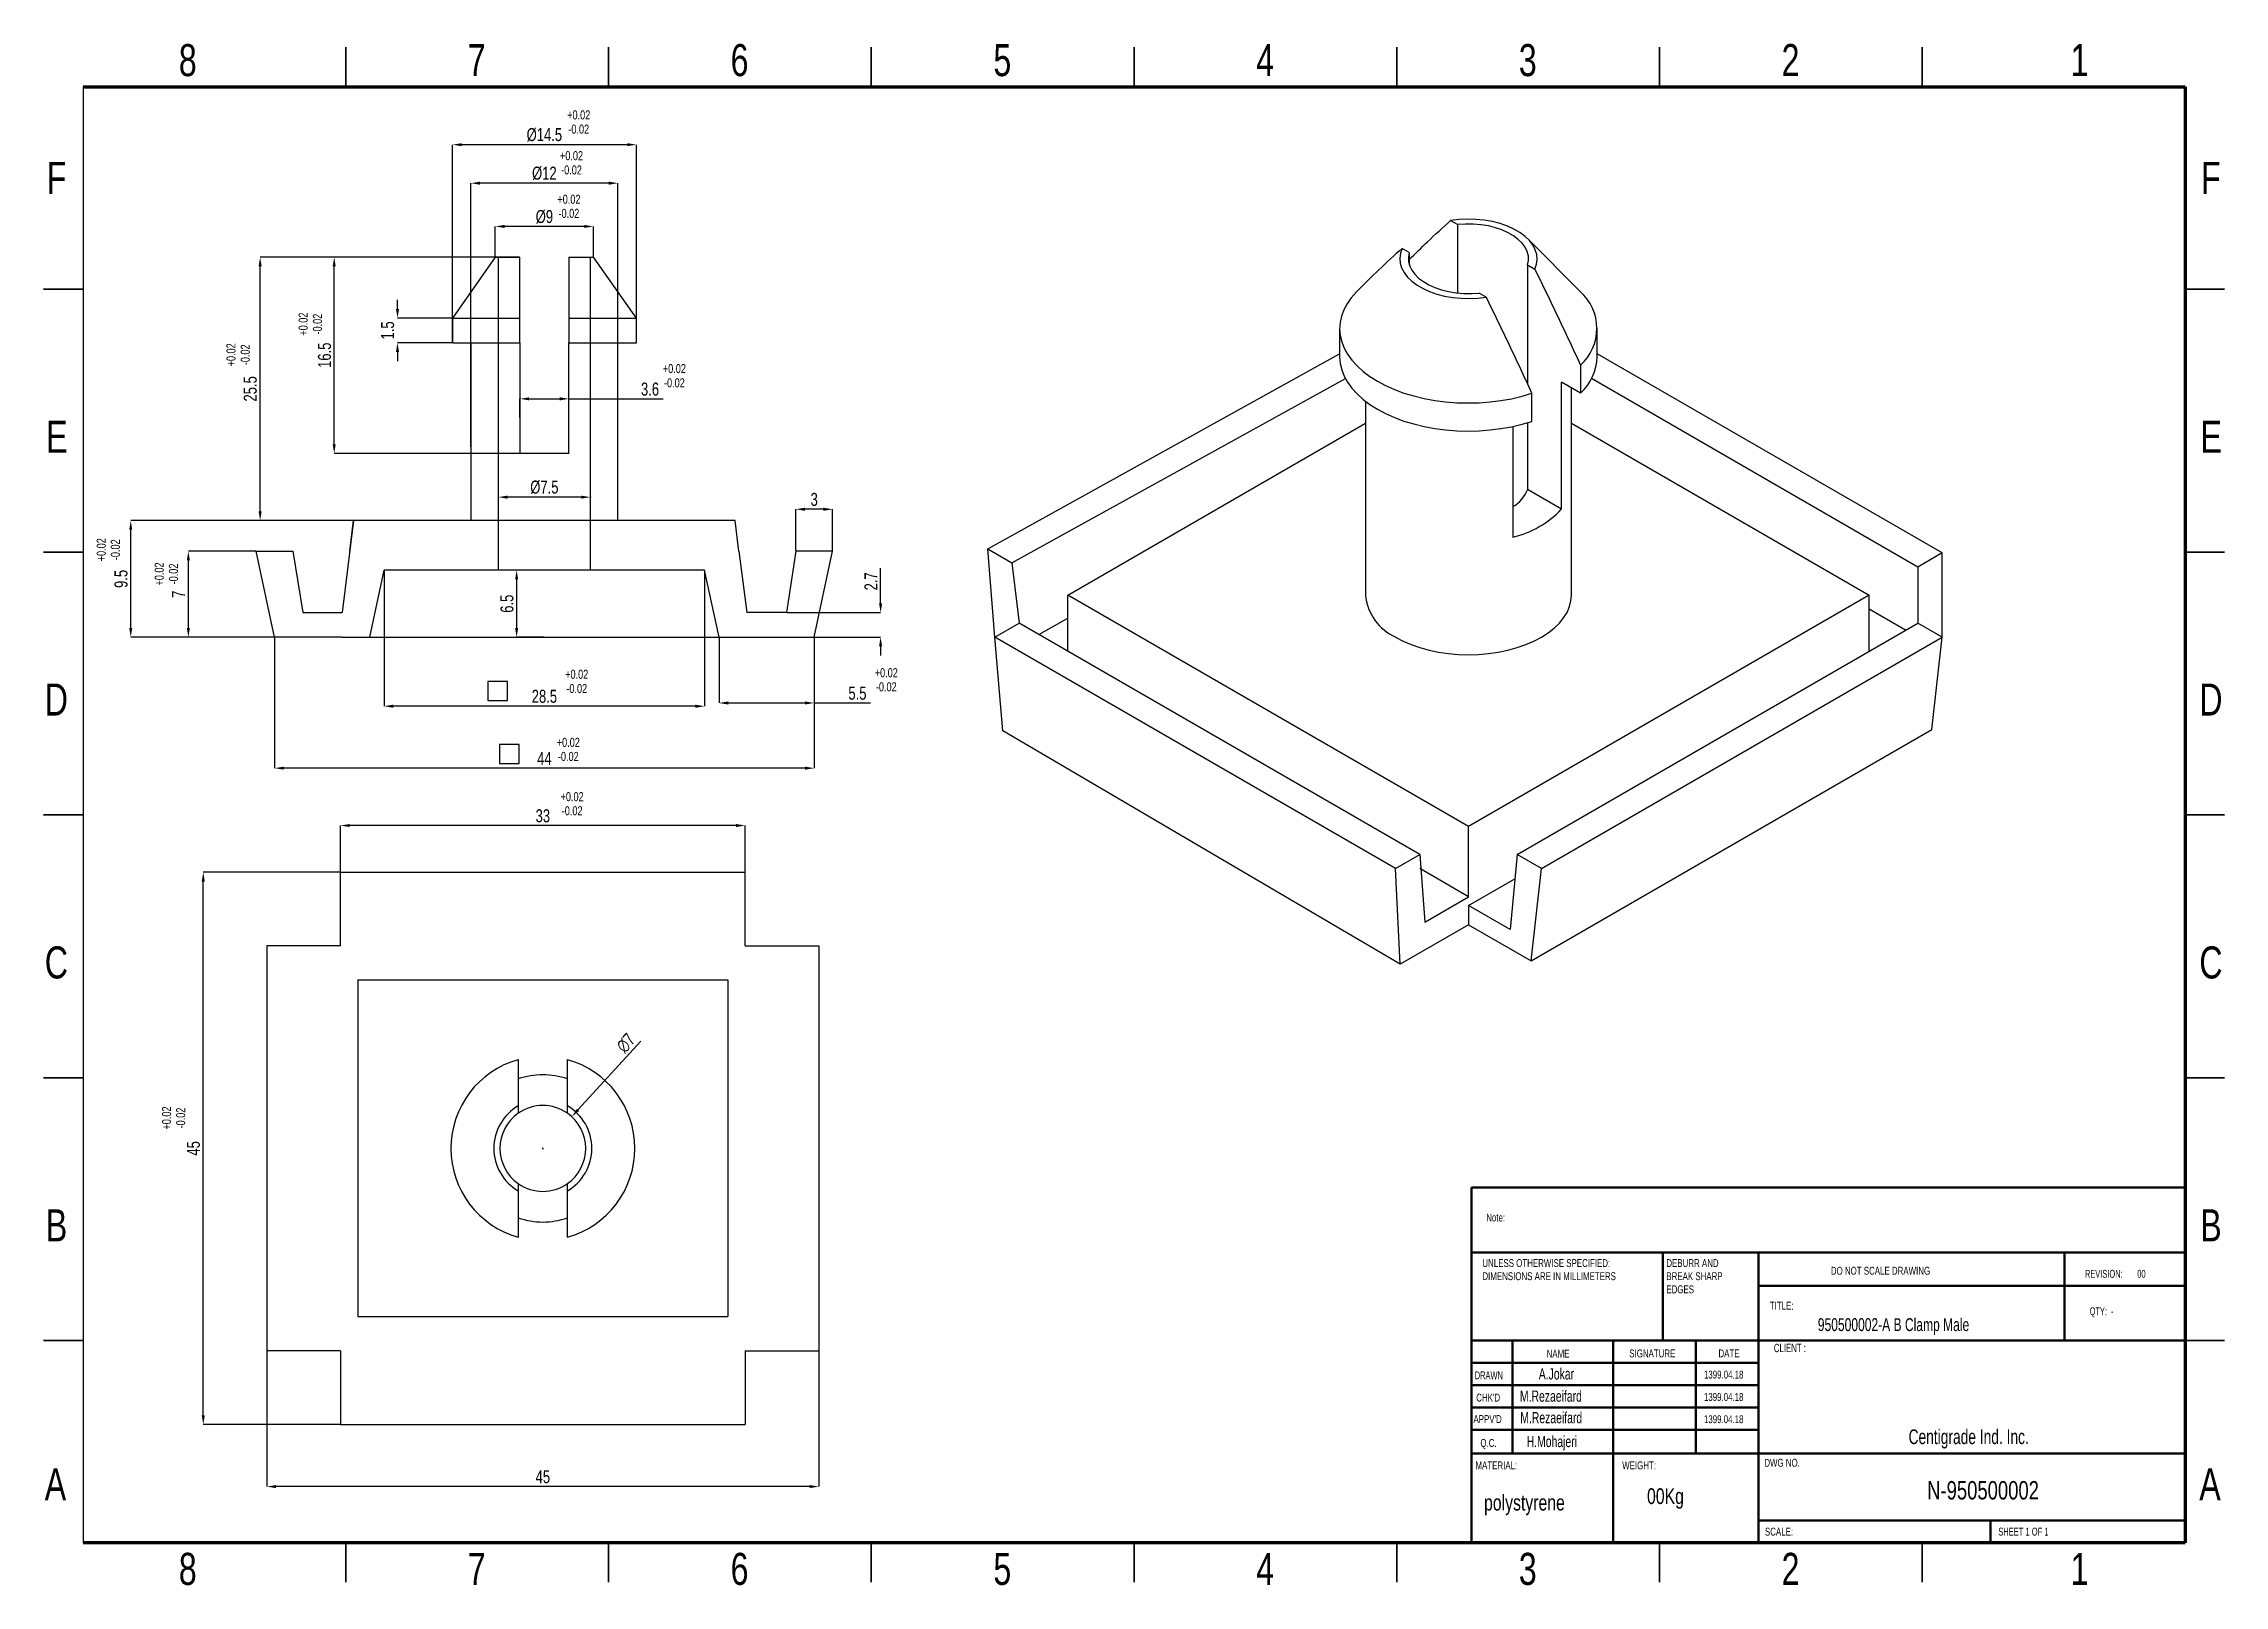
# Model space of a CAD drawing. Header units: millimetres. Extents: x 2693 to 4115, y 726 to 1731.
import ezdxf

# ---------------------------------------------------------------- set-up
doc = ezdxf.new("R2010")
doc.units = ezdxf.units.MM
doc.styles.add('SLDTEXTSTYLE0', font='TXT', dxfattribs={"width": 0.75})
doc.styles.add('SLDTEXTSTYLE1', font='TXT', dxfattribs={"width": 0.686449})
doc.styles.add('SLDTEXTSTYLE2', font='TXT', dxfattribs={"width": 0.652778})
doc.styles.add('SLDTEXTSTYLE3', font='TXT', dxfattribs={"width": 0.692308})
doc.styles.add('SLDTEXTSTYLE4', font='TXT', dxfattribs={"width": 0.7})
doc.styles.add('SLDTEXTSTYLE5', font='TXT', dxfattribs={"width": 0.678571})
doc.dimstyles.new('SLDDIMSTYLE30', dxfattribs={"dimscale": 4, "dimtxt": 2.116667, "dimasz": 1.5, "dimexe": 0, "dimexo": 0.0625, "dimgap": 0.529167, "dimtad": 1, "dimdec": 0, "dimlfac": 0.125, "dimrnd": 1e-09, "dimzin": 12, "dimdsep": 46, "dimtxsty": 'SLDTEXTSTYLE0', "dimcen": 0.09, "dimadec": 0, "dimazin": 3, "dimtfac": 1, "dimtdec": 0, "dimtofl": 0, "dimtmove": 0, "dimatfit": 3, "dimfxl": 1, "dimfrac": 2, "dimtolj": 1, "dimtzin": 12, "dimarcsym": 0})

# ---------------------------------------------------------------- blocks, each defined once
blk = doc.blocks.new('*D23')
at = {"color": 0, "lineweight": -2, "transparency": 16777216}
for p, q in [((2843.5, 1343.5), (2843.5, 1258.4)), ((3195.5, 1343.5), (3195.5, 1258.4)), ((3189.5, 1258.4), (2849.5, 1258.4))]:
    blk.add_line(p, q, dxfattribs=at)
at = {"color": 0, "transparency": 16777216}
for points in [[(2849.5, 1259.4), (2849.5, 1257.4), (2843.5, 1258.4)], [(3189.5, 1259.4), (3189.5, 1257.4), (3195.5, 1258.4)]]:
    blk.add_solid(points, dxfattribs=at)
at = {"layer": 'Defpoints', "color": 0, "transparency": 16777216}
for p in [(2843.5, 1343.8), (3195.5, 1343.8), (2843.5, 1258.4)]:
    blk.add_point(p, dxfattribs=at)
at = {"color": 0, "transparency": 16777216, "insert": (3019.5, 1264.7), "char_height": 8.47, "attachment_point": 5, "style": 'SLDTEXTSTYLE0'}
blk.add_mtext('\\A1;44', dxfattribs=at)
blk = doc.blocks.new('*D24')
at = {"color": 0, "lineweight": -2, "transparency": 16777216}
for p, q in [((2971.5, 1468), (2971.5, 1639.8)), ((3061.5, 1639.8), (2977.5, 1639.8)), ((3067.5, 1468), (3067.5, 1639.8))]:
    blk.add_line(p, q, dxfattribs=at)
at = {"color": 0, "transparency": 16777216}
for points in [[(2977.5, 1640.8), (2977.5, 1638.8), (2971.5, 1639.8)], [(3061.5, 1640.8), (3061.5, 1638.8), (3067.5, 1639.8)]]:
    blk.add_solid(points, dxfattribs=at)
at = {"layer": 'Defpoints', "color": 0, "transparency": 16777216}
for p in [(2971.5, 1639.8), (2971.5, 1467.8), (3067.5, 1467.8)]:
    blk.add_point(p, dxfattribs=at)
at = {"color": 0, "transparency": 16777216, "insert": (3019.5, 1646.2), "char_height": 8.47, "attachment_point": 5, "style": 'SLDTEXTSTYLE0'}
blk.add_mtext('\\A1;%%C12', dxfattribs=at)
blk = doc.blocks.new('*D25')
at = {"color": 0, "lineweight": -2, "transparency": 16777216}
for p, q in [((2959.5, 1536), (2959.5, 1664.9)), ((3073.5, 1664.9), (2965.5, 1664.9)), ((3079.5, 1536), (3079.5, 1664.9))]:
    blk.add_line(p, q, dxfattribs=at)
at = {"color": 0, "transparency": 16777216}
for points in [[(2965.5, 1665.9), (2965.5, 1663.9), (2959.5, 1664.9)], [(3073.5, 1665.9), (3073.5, 1663.9), (3079.5, 1664.9)]]:
    blk.add_solid(points, dxfattribs=at)
at = {"layer": 'Defpoints', "color": 0, "transparency": 16777216}
for p in [(2959.5, 1664.9), (2959.5, 1535.8), (3079.5, 1535.8)]:
    blk.add_point(p, dxfattribs=at)
at = {"color": 0, "transparency": 16777216, "insert": (3019.5, 1671.3), "char_height": 8.467, "attachment_point": 5, "style": 'SLDTEXTSTYLE0'}
blk.add_mtext('\\A1;%%C14.5', dxfattribs=at)
blk = doc.blocks.new('*D26')
at = {"color": 0, "lineweight": -2, "transparency": 16777216}
for p, q in [((3003.5, 1487), (3003.5, 1499.2)), ((3009.5, 1499.2), (3029.5, 1499.2)), ((3035.5, 1487), (3035.5, 1499.2)), ((3035.5, 1499.2), (3096.9, 1499.2))]:
    blk.add_line(p, q, dxfattribs=at)
at = {"color": 0, "transparency": 16777216}
for points in [[(3009.5, 1500.2), (3009.5, 1498.2), (3003.5, 1499.2)], [(3029.5, 1500.2), (3029.5, 1498.2), (3035.5, 1499.2)]]:
    blk.add_solid(points, dxfattribs=at)
at = {"layer": 'Defpoints', "color": 0, "transparency": 16777216}
for p in [(3003.5, 1499.2), (3003.5, 1486.7), (3035.5, 1486.7)]:
    blk.add_point(p, dxfattribs=at)
at = {"color": 0, "transparency": 16777216, "insert": (3088.4, 1505.5), "char_height": 8.47, "attachment_point": 5, "style": 'SLDTEXTSTYLE0'}
blk.add_mtext('\\A1;3.6', dxfattribs=at)
blk = doc.blocks.new('*D27')
at = {"color": 0, "lineweight": -2, "transparency": 16777216}
for p, q in [((3003.2, 1591.6), (2882.4, 1591.6)), ((2882.4, 1469.6), (2882.4, 1585.6)), ((3003.2, 1463.6), (2882.4, 1463.6))]:
    blk.add_line(p, q, dxfattribs=at)
at = {"color": 0, "transparency": 16777216}
for points in [[(2881.4, 1585.6), (2883.4, 1585.6), (2882.4, 1591.6)], [(2881.4, 1469.6), (2883.4, 1469.6), (2882.4, 1463.6)]]:
    blk.add_solid(points, dxfattribs=at)
at = {"layer": 'Defpoints', "color": 0, "transparency": 16777216}
for p in [(2882.4, 1591.6), (3003.5, 1591.6), (3003.5, 1463.6)]:
    blk.add_point(p, dxfattribs=at)
at = {"color": 0, "transparency": 16777216, "insert": (2876.1, 1527.6), "char_height": 8.47, "attachment_point": 5, "rotation": 90, "style": 'SLDTEXTSTYLE0'}
blk.add_mtext('\\A1;16.5', dxfattribs=at)
blk = doc.blocks.new('*D28')
at = {"color": 0, "lineweight": -2, "transparency": 16777216}
for p, q in [((2923.7, 1557.8), (2923.7, 1563.8)), ((2959.2, 1551.8), (2923.7, 1551.8)), ((2959.2, 1535.8), (2923.7, 1535.8)), ((2923.7, 1529.8), (2923.7, 1523.8))]:
    blk.add_line(p, q, dxfattribs=at)
at = {"color": 0, "transparency": 16777216}
for points in [[(2922.7, 1557.8), (2924.7, 1557.8), (2923.7, 1551.8)], [(2922.7, 1529.8), (2924.7, 1529.8), (2923.7, 1535.8)]]:
    blk.add_solid(points, dxfattribs=at)
at = {"layer": 'Defpoints', "color": 0, "transparency": 16777216}
for p in [(2923.7, 1551.8), (2959.5, 1551.8), (2959.5, 1535.8)]:
    blk.add_point(p, dxfattribs=at)
at = {"color": 0, "transparency": 16777216, "insert": (2917.3, 1543.8), "char_height": 8.47, "attachment_point": 5, "rotation": 90, "style": 'SLDTEXTSTYLE0'}
blk.add_mtext('\\A1;1.5', dxfattribs=at)
blk = doc.blocks.new('*D29')
at = {"color": 0, "lineweight": -2, "transparency": 16777216}
for p, q in [((2987.5, 1591.8), (2987.5, 1611.6)), ((3045.5, 1611.6), (2993.5, 1611.6)), ((3051.5, 1591.8), (3051.5, 1611.6))]:
    blk.add_line(p, q, dxfattribs=at)
at = {"color": 0, "transparency": 16777216}
for points in [[(2993.5, 1612.6), (2993.5, 1610.6), (2987.5, 1611.6)], [(3045.5, 1612.6), (3045.5, 1610.6), (3051.5, 1611.6)]]:
    blk.add_solid(points, dxfattribs=at)
at = {"layer": 'Defpoints', "color": 0, "transparency": 16777216}
for p in [(2987.5, 1611.6), (2987.5, 1591.6), (3051.5, 1591.6)]:
    blk.add_point(p, dxfattribs=at)
at = {"color": 0, "transparency": 16777216, "insert": (3019.5, 1617.9), "char_height": 8.47, "attachment_point": 5, "style": 'SLDTEXTSTYLE0'}
blk.add_mtext('\\A1;%%C9', dxfattribs=at)
blk = doc.blocks.new('*D30')
at = {"color": 0, "lineweight": -2, "transparency": 16777216}
for p, q in [((3082.4, 1080.4), (3041.4, 1035.6)), ((3018.1, 1010.5), (3018.9, 1010.5)), ((3018.5, 1010.2), (3018.5, 1010.9))]:
    blk.add_line(p, q, dxfattribs=at)
blk.add_arc((3018.5, 1010.5), 28, 47.5608, 54.6385, dxfattribs=at)
at = {"color": 0, "transparency": 16777216}
blk.add_solid([(3040.7, 1036.3), (3042.2, 1034.9), (3037.4, 1031.2)], dxfattribs=at)
at = {"layer": 'Defpoints', "color": 0, "transparency": 16777216}
for p in [(3037.4, 1031.2), (2999.6, 989.9)]:
    blk.add_point(p, dxfattribs=at)
at = {"color": 0, "transparency": 16777216, "insert": (3072.7, 1079.2), "char_height": 8.47, "attachment_point": 5, "rotation": 47.5608, "style": 'SLDTEXTSTYLE0'}
blk.add_mtext('\\A1;∅7', dxfattribs=at)
blk = doc.blocks.new('*D31')
at = {"color": 0, "lineweight": -2, "transparency": 16777216}
for p, q in [((2886.2, 1190.5), (2797, 1190.5)), ((2797, 836.5), (2797, 1184.5)), ((2886.2, 830.5), (2797, 830.5))]:
    blk.add_line(p, q, dxfattribs=at)
at = {"color": 0, "transparency": 16777216}
for points in [[(2796, 1184.5), (2798, 1184.5), (2797, 1190.5)], [(2796, 836.5), (2798, 836.5), (2797, 830.5)]]:
    blk.add_solid(points, dxfattribs=at)
at = {"layer": 'Defpoints', "color": 0, "transparency": 16777216}
for p in [(2797, 1190.5), (2886.5, 1190.5), (2886.5, 830.5)]:
    blk.add_point(p, dxfattribs=at)
at = {"color": 0, "transparency": 16777216, "insert": (2790.6, 1010.5), "char_height": 8.47, "attachment_point": 5, "rotation": 90, "style": 'SLDTEXTSTYLE0'}
blk.add_mtext('\\A1;45', dxfattribs=at)
blk = doc.blocks.new('*D32')
at = {"color": 0, "lineweight": -2, "transparency": 16777216}
for p, q in [((2838.5, 878.3), (2838.5, 790)), ((3198.5, 878.3), (3198.5, 790)), ((3192.5, 790), (2844.5, 790))]:
    blk.add_line(p, q, dxfattribs=at)
at = {"color": 0, "transparency": 16777216}
for points in [[(2844.5, 791), (2844.5, 789), (2838.5, 790)], [(3192.5, 791), (3192.5, 789), (3198.5, 790)]]:
    blk.add_solid(points, dxfattribs=at)
at = {"layer": 'Defpoints', "color": 0, "transparency": 16777216}
for p in [(2838.5, 878.5), (3198.5, 878.5), (2838.5, 790)]:
    blk.add_point(p, dxfattribs=at)
at = {"color": 0, "transparency": 16777216, "insert": (3018.5, 796.4), "char_height": 8.47, "attachment_point": 5, "style": 'SLDTEXTSTYLE0'}
blk.add_mtext('\\A1;45', dxfattribs=at)
blk = doc.blocks.new('*D33')
at = {"color": 0, "lineweight": -2, "transparency": 16777216}
for p, q in [((2886.5, 1190.8), (2886.5, 1221)), ((3144.5, 1221), (2892.5, 1221)), ((3150.5, 1190.8), (3150.5, 1221))]:
    blk.add_line(p, q, dxfattribs=at)
at = {"color": 0, "transparency": 16777216}
for points in [[(2892.5, 1222), (2892.5, 1220), (2886.5, 1221)], [(3144.5, 1222), (3144.5, 1220), (3150.5, 1221)]]:
    blk.add_solid(points, dxfattribs=at)
at = {"layer": 'Defpoints', "color": 0, "transparency": 16777216}
for p in [(2886.5, 1221), (2886.5, 1190.5), (3150.5, 1190.5)]:
    blk.add_point(p, dxfattribs=at)
at = {"color": 0, "transparency": 16777216, "insert": (3018.5, 1227.3), "char_height": 8.47, "attachment_point": 5, "style": 'SLDTEXTSTYLE0'}
blk.add_mtext('\\A1;33', dxfattribs=at)
blk = doc.blocks.new('*D34')
at = {"color": 0, "lineweight": -2, "transparency": 16777216}
for p, q in [((3183.5, 1400), (3183.5, 1427.2)), ((3201.5, 1427.2), (3189.5, 1427.2)), ((3207.5, 1400), (3207.5, 1427.2))]:
    blk.add_line(p, q, dxfattribs=at)
at = {"color": 0, "transparency": 16777216}
for points in [[(3189.5, 1428.2), (3189.5, 1426.2), (3183.5, 1427.2)], [(3201.5, 1428.2), (3201.5, 1426.2), (3207.5, 1427.2)]]:
    blk.add_solid(points, dxfattribs=at)
at = {"layer": 'Defpoints', "color": 0, "transparency": 16777216}
for p in [(3183.5, 1427.2), (3183.5, 1399.8), (3207.5, 1399.8)]:
    blk.add_point(p, dxfattribs=at)
at = {"color": 0, "transparency": 16777216, "insert": (3195.5, 1433.6), "char_height": 8.47, "attachment_point": 5, "style": 'SLDTEXTSTYLE0'}
blk.add_mtext('\\A1;3', dxfattribs=at)
blk = doc.blocks.new('*D35')
at = {"color": 0, "lineweight": -2, "transparency": 16777216}
for p, q in [((2831.2, 1399.8), (2787.3, 1399.8)), ((2787.3, 1349.8), (2787.3, 1393.8)), ((2843.2, 1343.8), (2787.3, 1343.8))]:
    blk.add_line(p, q, dxfattribs=at)
at = {"color": 0, "transparency": 16777216}
for points in [[(2786.3, 1393.8), (2788.3, 1393.8), (2787.3, 1399.8)], [(2786.3, 1349.8), (2788.3, 1349.8), (2787.3, 1343.8)]]:
    blk.add_solid(points, dxfattribs=at)
at = {"layer": 'Defpoints', "color": 0, "transparency": 16777216}
for p in [(2787.3, 1399.8), (2831.5, 1399.8), (2843.5, 1343.8)]:
    blk.add_point(p, dxfattribs=at)
at = {"color": 0, "transparency": 16777216, "insert": (2780.9, 1371.8), "char_height": 8.47, "attachment_point": 5, "rotation": 90, "style": 'SLDTEXTSTYLE0'}
blk.add_mtext('\\A1;7', dxfattribs=at)
blk = doc.blocks.new('*D36')
at = {"color": 0, "lineweight": -2, "transparency": 16777216}
for p, q in [((3238.8, 1365.8), (3238.8, 1388.7)), ((3177.6, 1359.8), (3238.8, 1359.8)), ((3195.7, 1343.8), (3238.8, 1343.8)), ((3238.8, 1337.8), (3238.8, 1331.8))]:
    blk.add_line(p, q, dxfattribs=at)
at = {"color": 0, "transparency": 16777216}
for points in [[(3237.8, 1365.8), (3239.8, 1365.8), (3238.8, 1359.8)], [(3237.8, 1337.8), (3239.8, 1337.8), (3238.8, 1343.8)]]:
    blk.add_solid(points, dxfattribs=at)
at = {"layer": 'Defpoints', "color": 0, "transparency": 16777216}
for p in [(3177.4, 1359.8), (3238.8, 1359.8), (3195.5, 1343.8)]:
    blk.add_point(p, dxfattribs=at)
at = {"color": 0, "transparency": 16777216, "insert": (3232.5, 1380.2), "char_height": 8.47, "attachment_point": 5, "rotation": 90, "style": 'SLDTEXTSTYLE0'}
blk.add_mtext('\\A1;2.7', dxfattribs=at)
blk = doc.blocks.new('*D37')
at = {"color": 0, "lineweight": -2, "transparency": 16777216}
for p, q in [((3133.4, 1343.5), (3133.4, 1300.9)), ((3195.5, 1343.5), (3195.5, 1300.9)), ((3139.4, 1300.9), (3189.5, 1300.9)), ((3195.5, 1300.9), (3232.2, 1300.9))]:
    blk.add_line(p, q, dxfattribs=at)
at = {"color": 0, "transparency": 16777216}
for points in [[(3139.4, 1301.9), (3139.4, 1299.9), (3133.4, 1300.9)], [(3189.5, 1301.9), (3189.5, 1299.9), (3195.5, 1300.9)]]:
    blk.add_solid(points, dxfattribs=at)
at = {"layer": 'Defpoints', "color": 0, "transparency": 16777216}
for p in [(3133.4, 1343.8), (3195.5, 1343.8), (3195.5, 1300.9)]:
    blk.add_point(p, dxfattribs=at)
at = {"color": 0, "transparency": 16777216, "insert": (3223.7, 1307.2), "char_height": 8.47, "attachment_point": 5, "style": 'SLDTEXTSTYLE0'}
blk.add_mtext('\\A1;5.5', dxfattribs=at)
blk = doc.blocks.new('*D38')
at = {"color": 0, "lineweight": -2, "transparency": 16777216}
for p, q in [((3019.2, 1387.5), (3001.4, 1387.5)), ((3001.4, 1381.5), (3001.4, 1349.8)), ((3019.2, 1343.8), (3001.4, 1343.8))]:
    blk.add_line(p, q, dxfattribs=at)
at = {"color": 0, "transparency": 16777216}
for points in [[(3000.4, 1381.5), (3002.4, 1381.5), (3001.4, 1387.5)], [(3000.4, 1349.8), (3002.4, 1349.8), (3001.4, 1343.8)]]:
    blk.add_solid(points, dxfattribs=at)
at = {"layer": 'Defpoints', "color": 0, "transparency": 16777216}
for p in [(3019.5, 1387.5), (3001.4, 1343.8), (3019.5, 1343.8)]:
    blk.add_point(p, dxfattribs=at)
at = {"color": 0, "transparency": 16777216, "insert": (2995.1, 1365.6), "char_height": 8.47, "attachment_point": 5, "rotation": 90, "style": 'SLDTEXTSTYLE0'}
blk.add_mtext('\\A1;6.5', dxfattribs=at)
blk = doc.blocks.new('*D39')
at = {"color": 0, "lineweight": -2, "transparency": 16777216}
for p, q in [((2894.7, 1419.8), (2749.7, 1419.8)), ((2749.7, 1349.8), (2749.7, 1413.8)), ((2843.2, 1343.8), (2749.7, 1343.8))]:
    blk.add_line(p, q, dxfattribs=at)
at = {"color": 0, "transparency": 16777216}
for points in [[(2748.7, 1413.8), (2750.7, 1413.8), (2749.7, 1419.8)], [(2748.7, 1349.8), (2750.7, 1349.8), (2749.7, 1343.8)]]:
    blk.add_solid(points, dxfattribs=at)
at = {"layer": 'Defpoints', "color": 0, "transparency": 16777216}
for p in [(2749.7, 1419.8), (2895, 1419.8), (2843.5, 1343.8)]:
    blk.add_point(p, dxfattribs=at)
at = {"color": 0, "transparency": 16777216, "insert": (2743.4, 1381.8), "char_height": 8.47, "attachment_point": 5, "rotation": 90, "style": 'SLDTEXTSTYLE0'}
blk.add_mtext('\\A1;9.5', dxfattribs=at)
blk = doc.blocks.new('*D40')
at = {"color": 0, "lineweight": -2, "transparency": 16777216}
for p, q in [((3003.2, 1591.6), (2834.1, 1591.6)), ((2834.1, 1425.8), (2834.1, 1585.6)), ((2971.2, 1419.8), (2834.1, 1419.8))]:
    blk.add_line(p, q, dxfattribs=at)
at = {"color": 0, "transparency": 16777216}
for points in [[(2833.1, 1585.6), (2835.1, 1585.6), (2834.1, 1591.6)], [(2833.1, 1425.8), (2835.1, 1425.8), (2834.1, 1419.8)]]:
    blk.add_solid(points, dxfattribs=at)
at = {"layer": 'Defpoints', "color": 0, "transparency": 16777216}
for p in [(2834.1, 1591.6), (3003.5, 1591.6), (2971.5, 1419.8)]:
    blk.add_point(p, dxfattribs=at)
at = {"color": 0, "transparency": 16777216, "insert": (2827.7, 1505.7), "char_height": 8.47, "attachment_point": 5, "rotation": 90, "style": 'SLDTEXTSTYLE0'}
blk.add_mtext('\\A1;25.5', dxfattribs=at)
blk = doc.blocks.new('*D41')
at = {"color": 0, "lineweight": -2, "transparency": 16777216}
for p, q in [((2989.5, 1435.3), (2989.5, 1435.1)), ((3043.5, 1435.1), (2995.5, 1435.1)), ((3049.5, 1435.3), (3049.5, 1435.1))]:
    blk.add_line(p, q, dxfattribs=at)
at = {"color": 0, "transparency": 16777216}
for points in [[(2995.5, 1436.1), (2995.5, 1434.1), (2989.5, 1435.1)], [(3043.5, 1436.1), (3043.5, 1434.1), (3049.5, 1435.1)]]:
    blk.add_solid(points, dxfattribs=at)
at = {"layer": 'Defpoints', "color": 0, "transparency": 16777216}
for p in [(2989.5, 1435.1), (2989.5, 1435), (3049.5, 1435)]:
    blk.add_point(p, dxfattribs=at)
at = {"color": 0, "transparency": 16777216, "insert": (3019.5, 1441.5), "char_height": 8.47, "attachment_point": 5, "style": 'SLDTEXTSTYLE0'}
blk.add_mtext('\\A1;%%C7.5', dxfattribs=at)
blk = doc.blocks.new('*D42')
at = {"color": 0, "lineweight": -2, "transparency": 16777216}
for p, q in [((2914.9, 1387.3), (2914.9, 1298.8)), ((3124, 1387.3), (3124, 1298.8)), ((3118, 1298.8), (2920.9, 1298.8))]:
    blk.add_line(p, q, dxfattribs=at)
at = {"color": 0, "transparency": 16777216}
for points in [[(2920.9, 1299.8), (2920.9, 1297.8), (2914.9, 1298.8)], [(3118, 1299.8), (3118, 1297.8), (3124, 1298.8)]]:
    blk.add_solid(points, dxfattribs=at)
at = {"layer": 'Defpoints', "color": 0, "transparency": 16777216}
for p in [(2914.9, 1387.5), (3124, 1387.5), (2914.9, 1298.8)]:
    blk.add_point(p, dxfattribs=at)
at = {"color": 0, "transparency": 16777216, "insert": (3019.5, 1305.2), "char_height": 8.47, "attachment_point": 5, "style": 'SLDTEXTSTYLE0'}
blk.add_mtext('\\A1;28.5', dxfattribs=at)
blk = doc.blocks.new('SW_NOTE_62')
at = {"color": 0, "linetype": 'Continuous', "lineweight": 0, "char_height": 1.5, "attachment_point": 1, "style": 'SLDTEXTSTYLE0'}
for s, insert in [('UNLESS OTHERWISE SPECIFIED:', (0, 1.93)), ('DIMENSIONS ARE IN MILLIMETERS', (0, -0.57))]:
    blk.add_mtext(s, dxfattribs=dict(at, insert=insert))
blk = doc.blocks.new('SW_NOTE_63')
at = {"color": 0, "linetype": 'Continuous', "lineweight": 0, "char_height": 1.5, "attachment_point": 1, "style": 'SLDTEXTSTYLE0'}
for s, insert in [('DEBURR AND', (0, 1.93)), ('BREAK SHARP', (0, -0.57)), ('EDGES', (0, -3.07))]:
    blk.add_mtext(s, dxfattribs=dict(at, insert=insert))

msp = doc.modelspace()

# ---------------------------------------------------------------- linework, layer by layer
at = {"linetype": 'Continuous', "lineweight": 35}
for p, q in [((2890, 1702.7), (2890, 1728.4)), ((3061.3, 1702.7), (3061.3, 1728.4)), ((3232.7, 1702.7), (3232.7, 1728.4)), ((3404.1, 1728.4), (3404.1, 1702.7)), ((3404.1, 1702.7), (3404.1, 1728.4)), ((3575.4, 1702.7), (3575.4, 1728.4)), ((3746.8, 1702.7), (3746.8, 1728.4)), ((3918.2, 1702.7), (3918.2, 1728.4)), ((2718.6, 1570.7), (2692.9, 1570.7)), ((4089.6, 1570.7), (4115.3, 1570.7)), ((2718.6, 1399.3), (2692.9, 1399.3)), ((4089.6, 1399.3), (4115.3, 1399.3)), ((2692.9, 1228), (2718.6, 1228)), ((2718.6, 1228), (2692.9, 1228)), ((4115.3, 1228), (4089.6, 1228)), ((4089.6, 1228), (4115.3, 1228)), ((2718.6, 1056.6), (2692.9, 1056.6)), ((4089.6, 1056.6), (4115.3, 1056.6)), ((2718.6, 885.2), (2692.9, 885.2)), ((4089.6, 885.2), (4115.3, 885.2)), ((2890, 753.3), (2890, 727.6)), ((3061.3, 753.3), (3061.3, 727.6)), ((3232.7, 753.3), (3232.7, 727.6)), ((3404.1, 727.6), (3404.1, 753.3)), ((3404.1, 753.3), (3404.1, 727.6)), ((3575.4, 753.3), (3575.4, 727.6)), ((3746.8, 753.3), (3746.8, 727.6)), ((3918.2, 753.3), (3918.2, 727.6))]:
    msp.add_line(p, q, dxfattribs=at)
at = {"linetype": 'Continuous', "lineweight": 70}
for p, q in [((2718.6, 1702.7), (4089.6, 1702.7)), ((4089.6, 1702.7), (4089.6, 753.3)), ((4089.6, 753.3), (2718.6, 753.3))]:
    msp.add_line(p, q, dxfattribs=at)
for p, q in [((2718.6, 1702.7), (2718.6, 753.3)), ((3610.6, 1615.5), (3615.3, 1612.8)), ((3615.3, 1568.2), (3615.3, 1612.8)), ((3583.6, 1594.5), (3579, 1597.2)), ((3583.6, 1594.5), (3583.6, 1586.5)), ((3695.1, 1569.1), (3661.1, 1603.4)), ((2987.5, 1591.6), (2959.5, 1551.8)), ((2987.5, 1591.6), (3003.5, 1591.6)), ((2989.5, 1387.5), (2989.5, 1591.6)), ((3035.5, 1591.6), (3051.5, 1591.6)), ((3049.5, 1387.5), (3049.5, 1591.6)), ((3079.5, 1551.8), (3051.5, 1591.6)), ((3660.8, 1586.5), (3660.8, 1508.8)), ((3660.8, 1586.5), (3665.5, 1583.8)), ((3633.8, 1565.5), (3629.1, 1568.2)), ((2959.5, 1551.8), (2959.5, 1535.8)), ((2959.5, 1551.8), (3003.5, 1551.8)), ((3003.5, 1535.8), (3003.5, 1551.8)), ((3035.5, 1551.8), (3079.5, 1551.8)), ((3035.5, 1551.8), (3035.5, 1535.8)), ((3079.5, 1535.8), (3079.5, 1551.8)), ((3538.2, 1545), (3538.2, 1526.7)), ((3706.2, 1526.7), (3706.2, 1545)), ((2959.5, 1535.8), (3003.5, 1535.8)), ((2971.5, 1535.8), (2971.5, 1419.8)), ((3003.5, 1535.8), (3003.5, 1463.6)), ((3035.5, 1535.8), (3079.5, 1535.8)), ((3035.5, 1463.6), (3035.5, 1535.8)), ((3067.5, 1419.8), (3067.5, 1535.8)), ((3308.7, 1401.4), (3538.2, 1528.5)), ((3931.1, 1398.7), (3706.2, 1528.5)), ((3324.5, 1392.2), (3542, 1512.4)), ((3695.3, 1502.8), (3682.9, 1510)), ((3682.9, 1427.5), (3682.9, 1510)), ((3695.3, 1521.1), (3695.3, 1502.8)), ((3915.3, 1389.5), (3702.5, 1512.4)), ((3555, 1497.6), (3555, 1371.2)), ((3663.6, 1484.5), (3663.6, 1502.8)), ((3689.4, 1371.2), (3689.4, 1506.2)), ((3360.9, 1371.2), (3555, 1483.3)), ((3651.2, 1481.2), (3651.2, 1409.2)), ((3660.8, 1483.6), (3660.8, 1440.2)), ((3689.4, 1483.3), (3883.6, 1371.2)), ((3035.5, 1463.6), (3003.5, 1463.6)), ((3660.8, 1440.2), (3682.9, 1427.5)), ((2895, 1419.8), (2887.5, 1359.8)), ((2892.5, 1399.8), (2895, 1419.8)), ((3143.9, 1419.8), (2895, 1419.8)), ((3146.4, 1399.8), (3143.9, 1419.8)), ((2831.5, 1399.8), (2855.5, 1399.8)), ((2843.5, 1343.8), (2831.5, 1399.8)), ((2855.5, 1399.8), (2861.9, 1359.8)), ((3146.4, 1399.8), (3151.5, 1359.8)), ((3183.5, 1399.8), (3177.4, 1359.8)), ((3207.5, 1399.8), (3183.5, 1399.8)), ((3195.5, 1343.8), (3207.5, 1399.8)), ((3313.4, 1343.8), (3308.7, 1401.4)), ((3308.7, 1401.4), (3324.5, 1392.2)), ((3931.1, 1398.7), (3915.3, 1389.5)), ((3931.1, 1343.8), (3931.1, 1398.7)), ((2905.6, 1343.8), (2914.9, 1387.5)), ((3124, 1387.5), (2914.9, 1387.5)), ((3133.4, 1343.8), (3124, 1387.5)), ((3324.5, 1392.2), (3329.2, 1352.9)), ((3915.3, 1389.5), (3915.3, 1352.9)), ((3360.9, 1334.6), (3360.9, 1371.2)), ((3622.2, 1220.4), (3360.9, 1371.2)), ((3883.6, 1371.2), (3622.2, 1220.4)), ((3883.6, 1334.6), (3883.6, 1371.2)), ((2861.9, 1359.8), (2887.5, 1359.8)), ((3177.4, 1359.8), (3151.5, 1359.8)), ((3313.4, 1343.8), (3329.2, 1352.9)), ((3590.6, 1202.1), (3329.2, 1352.9)), ((3342.1, 1345.5), (3360.9, 1356.3)), ((3653.9, 1202.1), (3915.3, 1352.9)), ((3907.3, 1348.4), (3883.6, 1362.1)), ((3931.1, 1343.8), (3915.3, 1352.9)), ((2887.5, 1343.8), (2843.5, 1343.8)), ((2887.5, 1343.8), (3151.5, 1343.8)), ((3151.5, 1343.8), (3195.5, 1343.8)), ((3574.7, 1192.9), (3313.4, 1343.8)), ((3318.6, 1282.8), (3313.4, 1343.8)), ((3669.8, 1192.9), (3931.1, 1343.8)), ((3924.5, 1283.6), (3931.1, 1343.8)), ((3577.7, 1130.6), (3318.6, 1282.8)), ((3663.2, 1132.7), (3924.5, 1283.6)), ((3622.2, 1174.6), (3622.2, 1220.4)), ((3574.7, 1192.9), (3590.6, 1202.1)), ((3590.6, 1202.1), (3593.7, 1158.1)), ((3653.9, 1202.1), (3649.4, 1153.2)), ((3669.8, 1192.9), (3653.9, 1202.1)), ((2886.5, 1190.5), (3150.5, 1190.5)), ((2886.5, 1142.5), (2886.5, 1190.5)), ((3150.5, 1142.5), (3150.5, 1190.5)), ((3577.7, 1130.6), (3574.7, 1192.9)), ((3622.2, 1174.6), (3590.6, 1192.9)), ((3622.2, 1168.9), (3652.5, 1186.3)), ((3663.2, 1132.7), (3669.8, 1192.9)), ((3593.7, 1158.1), (3622.2, 1174.6)), ((3622.2, 1168.9), (3622.2, 1156.3)), ((3649.4, 1153.2), (3622.2, 1168.9)), ((3622.2, 1156.3), (3577.7, 1130.6)), ((3622.2, 1156.3), (3663.2, 1132.7)), ((2838.5, 1142.5), (2838.5, 878.5)), ((2886.5, 1142.5), (2838.5, 1142.5)), ((3150.5, 1142.5), (3198.5, 1142.5)), ((3198.5, 1142.5), (3198.5, 878.5)), ((2897.9, 1120.3), (2897.9, 900.8)), ((2897.9, 1120.3), (3139.1, 1120.3)), ((3139.1, 1120.3), (3139.1, 900.8)), ((3002.5, 1038.2), (3002.5, 1033.5)), ((3034.5, 1033.5), (3034.5, 1038.2)), ((3002.5, 987.6), (3002.5, 982.8)), ((3034.5, 982.8), (3034.5, 987.6)), ((2897.9, 900.8), (3139.1, 900.8)), ((2886.5, 878.5), (2838.5, 878.5)), ((2886.5, 878.5), (2886.5, 830.5)), ((3150.5, 878.5), (3150.5, 830.5)), ((3150.5, 878.5), (3198.5, 878.5)), ((2886.5, 830.5), (3150.5, 830.5))]:
    msp.add_line(p, q)
at = {"linetype": 'Continuous', "lineweight": 50}
for p, q in [((3624.1, 984.9), (4089.6, 984.9)), ((3624.1, 984.9), (3624.1, 942.6)), ((3624.1, 942.6), (4089.6, 942.6)), ((3624.1, 942.6), (3624.1, 754.1)), ((3748.9, 942.6), (3748.9, 885.2)), ((3811.3, 942.6), (3811.3, 753.3)), ((4011, 885.2), (4011, 942.6)), ((4089.6, 920.8), (3811.3, 920.8)), ((4089.6, 885.2), (3624.1, 885.2)), ((3650.9, 885.2), (3650.9, 811.5)), ((3716.6, 885.2), (3716.6, 754.1)), ((3770.5, 885.2), (3770.5, 811.5)), ((3811.3, 754.1), (3811.3, 885.2)), ((3811.3, 870.7), (3624.1, 870.7)), ((3811.3, 856.1), (3624.1, 856.1)), ((3811.3, 841.5), (3624.1, 841.5)), ((3811.3, 827), (3624.1, 827)), ((3659.8, 811.5), (3624.1, 811.5)), ((3659.8, 811.5), (4089.6, 811.5)), ((3811.3, 767.8), (4089.6, 767.8)), ((3962.7, 753.3), (3962.7, 767.8))]:
    msp.add_line(p, q, dxfattribs=at)
at = {"flags": 128}
for points in [[(3665.5, 1583.8), (3666.6, 1586.9), (3667, 1590.1), (3666.8, 1593.3), (3665.8, 1596.4), (3664.3, 1599.5), (3662, 1602.4), (3659.2, 1605.1), (3655.8, 1607.6), (3651.9, 1609.9), (3647.6, 1611.8), (3642.8, 1613.5), (3637.8, 1614.8), (3632.5, 1615.7), (3627.1, 1616.2), (3621.5, 1616.4), (3616, 1616.1), (3610.6, 1615.5)], [(3660.8, 1586.5), (3661.4, 1589.4), (3661.3, 1592.3), (3660.6, 1595.2), (3659.2, 1598), (3657.3, 1600.6), (3654.7, 1603.1), (3651.7, 1605.4), (3648.1, 1607.5), (3644.1, 1609.3), (3639.8, 1610.7), (3635.2, 1611.9), (3630.3, 1612.6), (3625.4, 1613.1), (3620.3, 1613.1), (3615.3, 1612.8)], [(3579, 1597.2), (3577.9, 1594.1), (3577.4, 1590.9), (3577.7, 1587.7), (3578.6, 1584.6), (3580.2, 1581.5), (3582.4, 1578.6), (3585.3, 1575.9), (3588.7, 1573.4), (3592.6, 1571.1), (3596.9, 1569.2), (3601.7, 1567.5), (3606.7, 1566.2), (3612, 1565.3), (3617.4, 1564.8), (3622.9, 1564.6), (3628.4, 1564.9), (3633.8, 1565.5)], [(3583.6, 1594.5), (3583.1, 1591.6), (3583.2, 1588.7), (3583.9, 1585.8), (3585.2, 1583), (3587.2, 1580.4), (3589.7, 1577.9), (3592.8, 1575.6), (3596.4, 1573.5), (3600.3, 1571.7), (3604.7, 1570.3), (3609.3, 1569.1), (3614.1, 1568.4), (3619.1, 1567.9), (3624.1, 1567.9), (3629.1, 1568.2)], [(3549.2, 1568.9), (3545.8, 1565.1), (3543.1, 1561.2), (3541, 1557.2), (3539.4, 1553.1), (3538.5, 1548.9), (3538.2, 1544.7), (3538.6, 1540.5), (3539.6, 1536.4), (3541.2, 1532.3), (3543.4, 1528.3), (3546.2, 1524.4), (3549.6, 1520.7), (3553.5, 1517.1), (3557.9, 1513.8), (3562.8, 1510.7), (3568.2, 1507.9), (3574, 1505.3), (3580.1, 1503), (3586.6, 1501.1), (3593.3, 1499.5), (3600.2, 1498.2), (3607.3, 1497.3), (3614.6, 1496.7), (3621.8, 1496.5), (3629.1, 1496.7), (3636.3, 1497.2), (3643.4, 1498.1), (3650.4, 1499.3), (3657.2, 1500.9), (3663.6, 1502.8)], [(3538.2, 1526.7), (3538.2, 1526.5), (3538.6, 1522.3), (3539.6, 1518.1), (3541.2, 1514), (3543.4, 1510), (3546.2, 1506.1), (3549.6, 1502.4), (3553.5, 1498.8), (3557.9, 1495.5), (3562.8, 1492.4), (3568.2, 1489.6), (3574, 1487), (3580.1, 1484.7), (3586.6, 1482.8), (3593.3, 1481.2), (3600.2, 1479.9), (3607.3, 1479), (3614.6, 1478.4), (3621.8, 1478.2), (3629.1, 1478.4), (3636.3, 1478.9), (3643.4, 1479.8), (3650.4, 1481), (3657.2, 1482.6), (3663.6, 1484.5)], [(3574.7, 1343.8), (3579.6, 1341.2), (3584.9, 1339), (3590.6, 1337), (3596.5, 1335.4), (3602.7, 1334.1), (3609.1, 1333.2), (3615.6, 1332.6), (3622.2, 1332.4), (3628.8, 1332.6), (3635.3, 1333.2), (3641.7, 1334.1), (3648, 1335.4), (3653.9, 1337), (3659.6, 1339), (3664.9, 1341.2), (3669.8, 1343.8), (3674.2, 1346.6), (3678.1, 1349.7), (3681.5, 1352.9), (3684.3, 1356.4), (3686.5, 1360), (3688.1, 1363.7), (3689.1, 1367.4), (3689.4, 1371.2)]]:
    msp.add_lwpolyline(points, dxfattribs=at)
for points in [[(2995.5, 1314.9), (2982.7, 1314.9), (2982.7, 1302.5), (2995.5, 1302.5)], [(3003, 1273.8), (2990.2, 1273.8), (2990.2, 1261.5), (3003, 1261.5)]]:
    msp.add_lwpolyline(points, close=True)
for centre, radius, start, end in [((3673.9, 1545), 32.1, 311.7958, 48.6872), ((3671.8, 1528), 34.5, 313.0618, 357.8544), ((3640.2, 1448.1), 22.1, 299.8637, 339.099), ((3637.2, 1470), 62.5, 282.9743, 317.0203), ((3588.7, 1374.6), 33.8, 185.6948, 245.6253), ((3018.5, 1010.5), 60, 105.466, 254.534), ((3018.5, 1010.5), 60, 285.466, 74.534), ((3018.5, 1010.5), 48, 70.5288, 109.4712), ((3018.5, 1010.5), 28, 55.1501, 124.8499), ((3018.5, 1010.5), 32, 120, 240), ((3018.5, 1010.5), 28, 124.8499, 235.1501), ((3018.5, 1010.5), 32, 300, 60), ((3018.5, 1010.5), 28, 304.8499, 55.1501), ((3018.5, 1010.5), 28, 235.1501, 304.8499), ((3018.5, 1010.5), 48, 250.5288, 289.4712)]:
    msp.add_arc(centre, radius, start, end)
for points, knots in [([(3583.6, 1590), (3587.6, 1593.9), (3596.4, 1602.7), (3605.6, 1610.9), (3610.6, 1615.5)], [0, 0, 0, 0, 0.446754, 1, 1, 1, 1]), ([(3579, 1597.2), (3573.8, 1592.8), (3568.8, 1588.1), (3558.9, 1578.6), (3554, 1573.8), (3549.2, 1568.9)], [0, 0, 0, 0, 0.5, 0.5, 1, 1, 1, 1]), ([(3003.5, 1551.8), (3003.5, 1558.5), (3003.5, 1565.2), (3003.5, 1578.5), (3003.5, 1585.1), (3003.5, 1591.6)], [0, 0, 0, 0, 0.5, 0.5, 1, 1, 1, 1]), ([(3035.5, 1591.6), (3035.5, 1585.1), (3035.5, 1578.5), (3035.5, 1565.2), (3035.5, 1558.5), (3035.5, 1551.8)], [0, 0, 0, 0, 0.5, 0.5, 1, 1, 1, 1]), ([(3665.5, 1583.8), (3670.7, 1573.4), (3675.7, 1563), (3685.6, 1542), (3690.5, 1531.6), (3695.3, 1521.1)], [0, 0, 0, 0, 0.5, 0.5, 1, 1, 1, 1]), ([(3663.6, 1502.8), (3658.8, 1513.3), (3653.9, 1523.8), (3644, 1544.7), (3639, 1555.1), (3633.8, 1565.5)], [0, 0, 0, 0, 0.5, 0.5, 1, 1, 1, 1]), ([(3002.5, 1068.4), (3002.5, 1063.5), (3002.5, 1058.5), (3002.5, 1048.5), (3002.5, 1043.5), (3002.5, 1038.2)], [0, 0, 0, 0, 0.5, 0.5, 1, 1, 1, 1]), ([(3034.5, 1038.2), (3034.5, 1043.5), (3034.5, 1048.5), (3034.5, 1058.5), (3034.5, 1063.5), (3034.5, 1068.4)], [0, 0, 0, 0, 0.5, 0.5, 1, 1, 1, 1]), ([(3002.5, 982.8), (3002.5, 977.6), (3002.5, 972.5), (3002.5, 962.5), (3002.5, 957.6), (3002.5, 952.7)], [0, 0, 0, 0, 0.5, 0.5, 1, 1, 1, 1]), ([(3034.5, 952.7), (3034.5, 957.6), (3034.5, 962.5), (3034.5, 972.5), (3034.5, 977.6), (3034.5, 982.8)], [0, 0, 0, 0, 0.5, 0.5, 1, 1, 1, 1])]:
    msp.add_open_spline(points, degree=3, knots=knots)

# ---------------------------------------------------------------- block references
at = {"linetype": 'Continuous', "lineweight": 0, "xscale": 3.427450612974555, "yscale": 3.427450612974555, "zscale": 3.427450612974555}
for name, p in [('SW_NOTE_62', (3631.3, 931.7)), ('SW_NOTE_63', (3751.3, 931.7))]:
    msp.add_blockref(name, p, dxfattribs=at)

# ---------------------------------------------------------------- texts
at = {"linetype": 'Continuous', "lineweight": 0}
for s, insert, char_height, attachment_point, style in [('8', (2786.9, 1730.5), 20.9, 2, 'SLDTEXTSTYLE0'), ('7', (2975.4, 1730.5), 20.9, 2, 'SLDTEXTSTYLE0'), ('6', (3146.8, 1730.5), 20.9, 2, 'SLDTEXTSTYLE0'), ('5', (3318.2, 1730.5), 20.9, 2, 'SLDTEXTSTYLE0'), ('4', (3489.6, 1730.5), 20.9, 2, 'SLDTEXTSTYLE0'), ('3', (3660.9, 1730.5), 20.9, 2, 'SLDTEXTSTYLE0'), ('2', (3832.3, 1730.5), 20.9, 2, 'SLDTEXTSTYLE0'), ('1', (4020.8, 1730.5), 20.9, 2, 'SLDTEXTSTYLE0'), ('F', (2701.2, 1653.7), 20.9, 2, 'SLDTEXTSTYLE0'), ('F', (4106.5, 1653.7), 20.9, 2, 'SLDTEXTSTYLE0'), ('E', (2701.5, 1484.9), 20.9, 2, 'SLDTEXTSTYLE0'), ('E', (4106.7, 1484.9), 20.9, 2, 'SLDTEXTSTYLE0'), ('D', (2701.2, 1313.6), 20.9, 2, 'SLDTEXTSTYLE0'), ('D', (4106.5, 1313.6), 20.9, 2, 'SLDTEXTSTYLE0'), ('C', (2701.2, 1142.2), 20.9, 2, 'SLDTEXTSTYLE0'), ('C', (4106.5, 1142.2), 20.9, 2, 'SLDTEXTSTYLE0'), ('B', (2701.3, 970.8), 20.9, 2, 'SLDTEXTSTYLE0'), ('Note:', (3633.8, 968), 5.14, 1, 'SLDTEXTSTYLE0'), ('B', (4106.5, 970.8), 20.9, 2, 'SLDTEXTSTYLE0'), ('DO NOT SCALE DRAWING', (3858.6, 933.3), 5.141, 1, 'SLDTEXTSTYLE0'), ('REVISION:       00', (4024.3, 931.3), 5.141, 1, 'SLDTEXTSTYLE2'), ('TITLE:', (3818.8, 910.5), 5.14, 1, 'SLDTEXTSTYLE0'), ('950500002-A B Clamp Male', (3850.1, 899.8), 8.397, 1, 'SLDTEXTSTYLE4'), ('QTY:  -', (4027.4, 906.9), 5.14, 1, 'SLDTEXTSTYLE5'), ('CLIENT :', (3821.4, 883.1), 5.44, 1, 'SLDTEXTSTYLE4'), ('NAME', (3673.2, 879.2), 5.14, 1, 'SLDTEXTSTYLE0'), ('SIGNATURE', (3727.1, 879.4), 5.14, 1, 'SLDTEXTSTYLE0'), ('DATE', (3785.3, 879.4), 5.14, 1, 'SLDTEXTSTYLE0'), ('DRAWN', (3626.3, 865.1), 5.14, 1, 'SLDTEXTSTYLE1'), ('A.Jokar', (3668.1, 867.1), 7.25, 1, 'SLDTEXTSTYLE4'), ('1399.04.18', (3775.8, 865.6), 5.14, 1, 'SLDTEXTSTYLE0'), ("CHK'D", (3627.3, 850.6), 5.14, 1, 'SLDTEXTSTYLE0'), ('M.Rezaeifard', (3655.8, 852.6), 7.255, 1, 'SLDTEXTSTYLE4'), ('1399.04.18', (3775.8, 851), 5.14, 1, 'SLDTEXTSTYLE0'), ("APPV'D", (3625.5, 836.6), 5.14, 1, 'SLDTEXTSTYLE0'), ('M.Rezaeifard', (3656, 838.6), 7.255, 1, 'SLDTEXTSTYLE4'), ('1399.04.18', (3775.8, 836.5), 5.14, 1, 'SLDTEXTSTYLE0'), ('Centigrade Ind. Inc.', (3909.3, 827.3), 9.597, 1, 'SLDTEXTSTYLE4'), ('Q.C.', (3630, 821), 5.14, 1, 'SLDTEXTSTYLE0'), ('H.Mohajeri', (3660.2, 823), 7.25, 1, 'SLDTEXTSTYLE4'), ('A', (2700.6, 802), 20.9, 2, 'SLDTEXTSTYLE0'), ('MATERIAL:', (3626.8, 806.4), 5.14, 1, 'SLDTEXTSTYLE0'), ('WEIGHT:', (3722.5, 806.4), 5.14, 1, 'SLDTEXTSTYLE0'), ('DWG NO.', (3815.2, 808.1), 5.14, 1, 'SLDTEXTSTYLE0'), ('A', (4105.9, 802), 20.9, 2, 'SLDTEXTSTYLE0'), ('polystyrene', (3632.4, 784.7), 10.273, 1, 'SLDTEXTSTYLE0'), ('00Kg', (3738.7, 788.9), 10.27, 1, 'SLDTEXTSTYLE0'), ('N-950500002', (3921.4, 793.6), 11.996, 1, 'SLDTEXTSTYLE0'), ('SCALE:', (3815.6, 763.2), 5.14, 1, 'SLDTEXTSTYLE0'), ('SHEET 1 OF 1', (3967.8, 763.2), 5.141, 1, 'SLDTEXTSTYLE3'), ('8', (2786.9, 746.8), 20.9, 2, 'SLDTEXTSTYLE0'), ('7', (2975.4, 746.8), 20.9, 2, 'SLDTEXTSTYLE0'), ('6', (3146.8, 746.8), 20.9, 2, 'SLDTEXTSTYLE0'), ('5', (3318.2, 746.8), 20.9, 2, 'SLDTEXTSTYLE0'), ('4', (3489.6, 746.8), 20.9, 2, 'SLDTEXTSTYLE0'), ('3', (3660.9, 746.8), 20.9, 2, 'SLDTEXTSTYLE0'), ('2', (3832.3, 746.8), 20.9, 2, 'SLDTEXTSTYLE0'), ('1', (4020.8, 746.8), 20.9, 2, 'SLDTEXTSTYLE0')]:
    msp.add_mtext(s, dxfattribs=dict(at, insert=insert, char_height=char_height, attachment_point=attachment_point, style=style))
at = {"color": 7, "linetype": 'Continuous', "lineweight": 18, "char_height": 5.93, "attachment_point": 2, "style": 'SLDTEXTSTYLE0'}
for s, insert in [('\\A1;+0.02', (3041.9, 1687.3)), ('\\A1;-0.02', (3041.9, 1678)), ('\\A1;+0.02', (3037.2, 1660.7)), ('\\A1;-0.02', (3037.2, 1651.4)), ('\\A1;+0.02', (3035.5, 1632.3)), ('\\A1;-0.02', (3035.5, 1623.1)), ('\\A1;+0.02', (3104.3, 1521.9)), ('\\A1;-0.02', (3104.3, 1512.6)), ('\\A1;+0.02', (3242.5, 1323.6)), ('\\A1;+0.02', (3040.6, 1322.6)), ('\\A1;-0.02', (3040.6, 1313.3)), ('\\A1;-0.02', (3242.5, 1314.4)), ('\\A1;+0.02', (3035.1, 1278.2)), ('\\A1;-0.02', (3035.1, 1269)), ('\\A1;+0.02', (3037.6, 1242.8)), ('\\A1;-0.02', (3037.6, 1233.6))]:
    msp.add_mtext(s, dxfattribs=dict(at, insert=insert))
at = {"color": 7, "linetype": 'Continuous', "lineweight": 18, "char_height": 5.93, "attachment_point": 2, "rotation": 90, "style": 'SLDTEXTSTYLE0'}
for s, insert in [('\\A1;+0.02', (2859.2, 1547.9)), ('\\A1;-0.02', (2868.5, 1547.9)), ('\\A1;+0.02', (2812.1, 1527.9)), ('\\A1;-0.02', (2821.4, 1527.9)), ('\\A1;+0.02', (2727.5, 1400.8)), ('\\A1;-0.02', (2736.7, 1400.8)), ('\\A1;+0.02', (2765.3, 1385)), ('\\A1;-0.02', (2774.6, 1385)), ('\\A1;+0.02', (2770.1, 1030.3)), ('\\A1;-0.02', (2779.3, 1030.3))]:
    msp.add_mtext(s, dxfattribs=dict(at, insert=insert))

# ---------------------------------------------------------------- dimensions: what is measured, and where the dimension line sits
for base, p1, p2, text, picture, middle in [((2959.5, 1664.9), (3079.5, 1535.8), (2959.5, 1535.8), '%%C14.5', '*D25', (3019.5, 1671.3)), ((2971.5, 1639.8), (3067.5, 1467.8), (2971.5, 1467.8), '%%C12', '*D24', (3019.5, 1646.2)), ((2987.5, 1611.6), (3051.5, 1591.6), (2987.5, 1591.6), '%%C9', '*D29', (3019.5, 1617.9)), ((2989.5, 1435.1), (3049.5, 1435), (2989.5, 1435), '%%C7.5', '*D41', (3019.5, 1441.5)), ((2914.9, 1298.8), (3124, 1387.5), (2914.9, 1387.5), '28.5', '*D42', (3019.5, 1305.2))]:
    dim = msp.add_linear_dim(base=base, p1=p1, p2=p2, text=text, dimstyle='SLDDIMSTYLE30')
    dim.commit()
    dim.dimension.update_dxf_attribs({"geometry": picture, "text_midpoint": middle})
for base, p1, p2, text, picture, middle in [((2834.1, 1591.6), (2971.5, 1419.8), (3003.5, 1591.6), '25.5', '*D40', (2827.7, 1505.7)), ((2882.4, 1591.6), (3003.5, 1463.6), (3003.5, 1591.6), '<>.5', '*D27', (2876.1, 1527.6)), ((2749.7, 1419.8), (2843.5, 1343.8), (2895, 1419.8), '9.5', '*D39', (2743.4, 1381.8)), ((3001.4, 1343.8), (3019.5, 1387.5), (3019.5, 1343.8), '6.5', '*D38', (2995.1, 1365.6)), ((3238.8, 1359.8), (3195.5, 1343.8), (3177.4, 1359.8), '2.7', '*D36', (3232.5, 1380.2))]:
    dim = msp.add_linear_dim(base=base, p1=p1, p2=p2, angle=90, text=text, dimstyle='SLDDIMSTYLE30')
    dim.commit()
    dim.dimension.update_dxf_attribs({"geometry": picture, "text_midpoint": middle})
dim = msp.add_linear_dim(base=(2923.7, 1551.8), p1=(2959.5, 1535.8), p2=(2959.5, 1551.8), angle=90, text='1.5', dimstyle='SLDDIMSTYLE30')
dim.commit()
dim.dimension.update_dxf_attribs({"geometry": '*D28', "text_midpoint": (2923.7, 1543.8), "dimtype": 160})
for base, p1, p2, text, picture, middle in [((3003.5, 1499.2), (3035.5, 1486.7), (3003.5, 1486.7), '3.6', '*D26', (3088.4, 1499.2)), ((3195.5, 1300.9), (3133.4, 1343.8), (3195.5, 1343.8), '5.5', '*D37', (3223.7, 1300.9))]:
    dim = msp.add_linear_dim(base=base, p1=p1, p2=p2, text=text, dimstyle='SLDDIMSTYLE30')
    dim.commit()
    dim.dimension.update_dxf_attribs({"geometry": picture, "text_midpoint": middle, "dimtype": 160})
for base, p1, p2, picture, middle in [((3183.5, 1427.2), (3207.5, 1399.8), (3183.5, 1399.8), '*D34', (3195.5, 1433.6)), ((2886.5, 1221), (3150.5, 1190.5), (2886.5, 1190.5), '*D33', (3018.5, 1227.3)), ((2838.5, 790), (3198.5, 878.5), (2838.5, 878.5), '*D32', (3018.5, 796.4))]:
    dim = msp.add_linear_dim(base=base, p1=p1, p2=p2, dimstyle='SLDDIMSTYLE30')
    dim.commit()
    dim.dimension.update_dxf_attribs({"geometry": picture, "text_midpoint": middle})
for base, p1, p2, picture, middle in [((2787.3, 1399.8), (2843.5, 1343.8), (2831.5, 1399.8), '*D35', (2780.9, 1371.8)), ((2797, 1190.5), (2886.5, 830.5), (2886.5, 1190.5), '*D31', (2790.6, 1010.5))]:
    dim = msp.add_linear_dim(base=base, p1=p1, p2=p2, angle=90, dimstyle='SLDDIMSTYLE30')
    dim.commit()
    dim.dimension.update_dxf_attribs({"geometry": picture, "text_midpoint": middle})
dim = msp.add_linear_dim(base=(2843.5, 1258.4), p1=(3195.5, 1343.8), p2=(2843.5, 1343.8), dimstyle='SLDDIMSTYLE30')
dim.commit()
dim.dimension.update_dxf_attribs({"geometry": '*D23', "text_midpoint": (3019.5, 1258.4), "dimtype": 160})
dim = msp.add_diameter_dim_2p(p1=(2999.6, 989.9), p2=(3037.4, 1031.2), dimstyle='SLDDIMSTYLE30')
dim.commit()
dim.dimension.update_dxf_attribs({"geometry": '*D30', "text_midpoint": (3077.4, 1074.9), "dimtype": 163})

doc.saveas('drawing.dxf')
